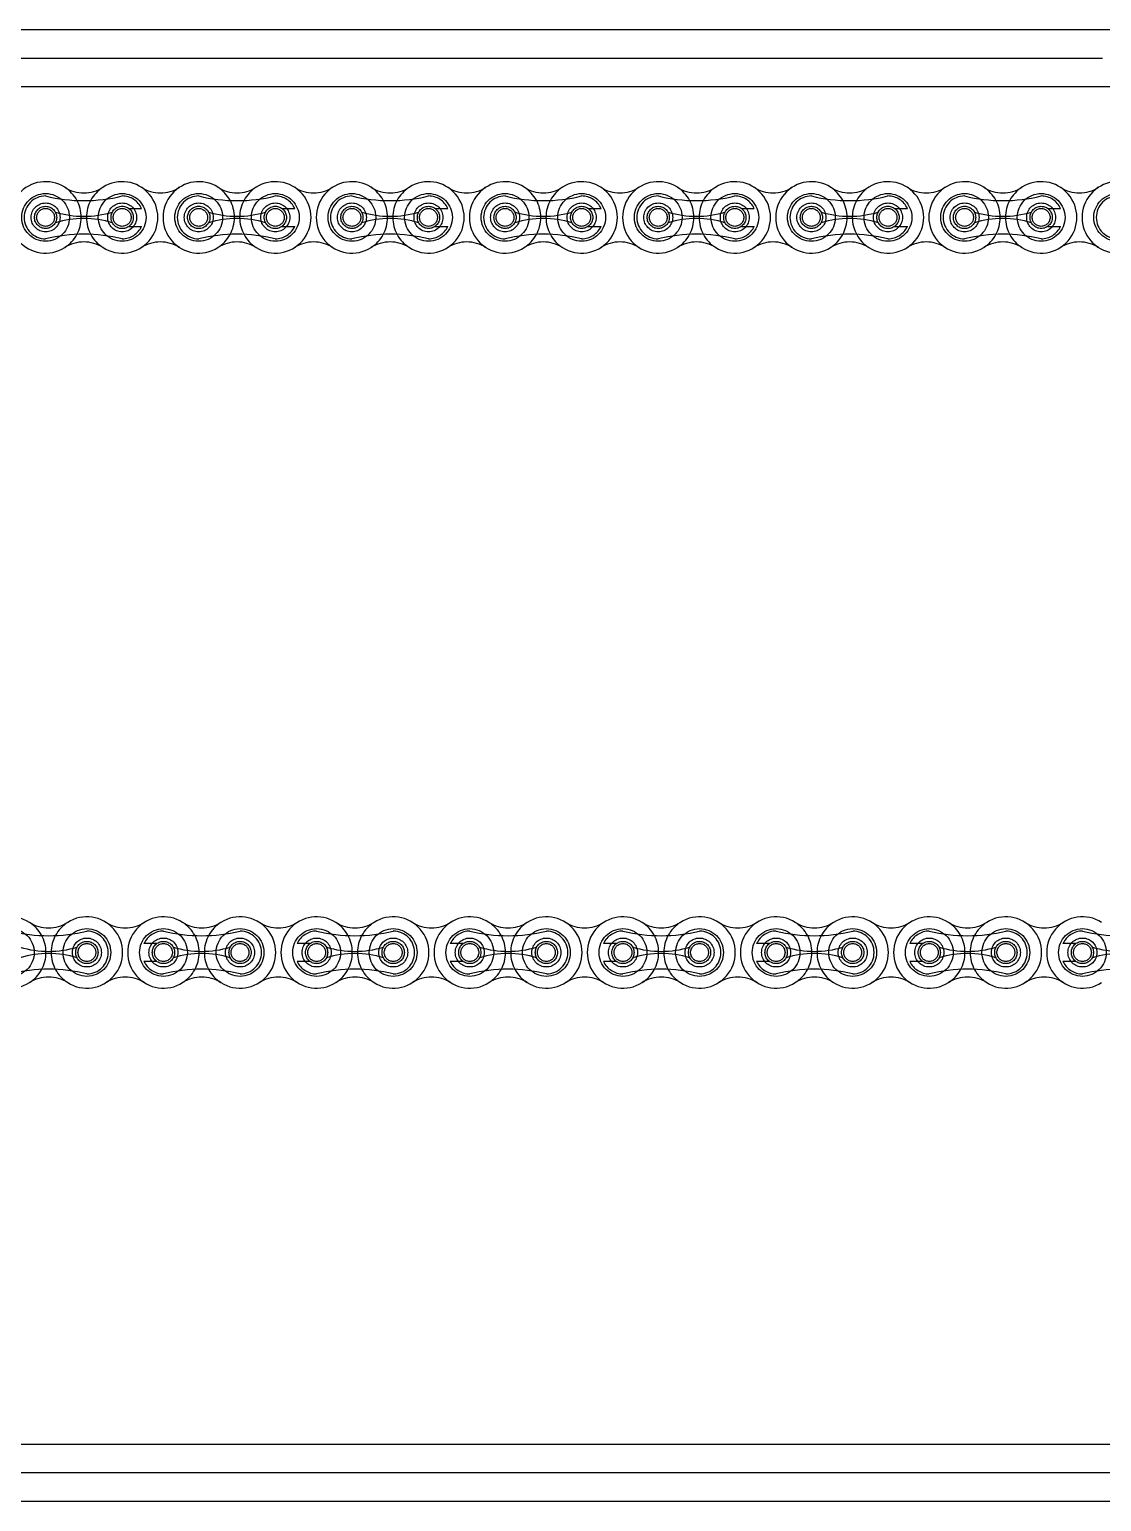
# Model space of a CAD drawing. Header units: metres. Extents: x 0 to 63075, y 0 to 44550.
# Drawn here: x 37265.5 to 37443.3, y 35804.3 to 36048.3 of the extents above; entities that cross this region are included whole.
import ezdxf

# ---------------------------------------------------------------- set-up
doc = ezdxf.new("R2010")
doc.units = ezdxf.units.M
doc.header["$LTSCALE"] = 75
doc.linetypes.add('HIDDEN2', pattern=[4.7625, 3.175, -1.5875])
for name, color, linetype in [('SDM', 7, 'Continuous'), ('SL4', 4, 'Continuous'), ('ST1', 7, 'HIDDEN2')]:
    doc.layers.add(name, color=color, linetype=linetype)

# ---------------------------------------------------------------- blocks, each defined once
blk = doc.blocks.new('A$C6e6623c1')
at = {"layer": 'SL4'}
for p, q in [((1009.76, 1725.35), (2334.74, 1725.35)), ((2334.74, 1715.82), (1009.76, 1715.82)), ((1057.26, 1490.87), (2287.24, 1490.87)), ((2287.24, 1481.35), (1057.26, 1481.35))]:
    blk.add_line(p, q, dxfattribs=at)
at = {"layer": 'ST1'}
for p, q in [((1009.76, 1720.59), (2334.74, 1720.59)), ((2334.74, 1715.82), (1009.76, 1715.82)), ((1800.78, 1695.67), (1802.91, 1695.67)), ((1826.18, 1695.67), (1828.31, 1695.67)), ((1851.58, 1695.67), (1853.71, 1695.67)), ((1876.98, 1695.67), (1879.11, 1695.67)), ((1902.38, 1695.67), (1904.51, 1695.67)), ((1927.78, 1695.67), (1929.91, 1695.67)), ((1953.18, 1695.67), (1955.31, 1695.67)), ((1800.78, 1692.71), (1802.91, 1692.71)), ((1826.18, 1692.71), (1828.31, 1692.71)), ((1851.58, 1692.71), (1853.71, 1692.71)), ((1876.98, 1692.71), (1879.11, 1692.71)), ((1902.38, 1692.71), (1904.51, 1692.71)), ((1927.78, 1692.71), (1929.91, 1692.71)), ((1953.18, 1692.71), (1955.31, 1692.71)), ((1805.42, 1573.83), (1803.3, 1573.83)), ((1830.82, 1573.83), (1828.7, 1573.83)), ((1856.22, 1573.83), (1854.1, 1573.83)), ((1881.62, 1573.83), (1879.5, 1573.83)), ((1907.02, 1573.83), (1904.9, 1573.83)), ((1932.42, 1573.83), (1930.3, 1573.83)), ((1957.82, 1573.83), (1955.7, 1573.83)), ((1805.42, 1570.88), (1803.3, 1570.88)), ((1830.82, 1570.88), (1828.7, 1570.88)), ((1856.22, 1570.88), (1854.1, 1570.88)), ((1881.62, 1570.88), (1879.5, 1570.88)), ((1907.02, 1570.88), (1904.9, 1570.88)), ((1932.42, 1570.88), (1930.3, 1570.88)), ((1957.82, 1570.88), (1955.7, 1570.88)), ((1009.76, 1490.87), (2334.74, 1490.87)), ((2334.74, 1486.11), (1009.76, 1486.11))]:
    blk.add_line(p, q, dxfattribs=at)
for centre, radius in [((1786.98, 1694.19), 3.96), ((1786.98, 1694.19), 2.4), ((1786.98, 1694.19), 1.84), ((1799.68, 1694.19), 3.96), ((1799.68, 1694.19), 2.4), ((1799.68, 1694.19), 1.85), ((1812.38, 1694.19), 3.96), ((1812.38, 1694.19), 2.4), ((1812.38, 1694.19), 1.85), ((1825.08, 1694.19), 3.96), ((1825.08, 1694.19), 2.4), ((1825.08, 1694.19), 1.85), ((1837.78, 1694.19), 3.96), ((1837.78, 1694.19), 2.4), ((1837.78, 1694.19), 1.84), ((1850.48, 1694.19), 3.96), ((1850.48, 1694.19), 2.4), ((1850.48, 1694.19), 1.84), ((1863.18, 1694.19), 3.96), ((1863.18, 1694.19), 2.4), ((1863.18, 1694.19), 1.84), ((1875.88, 1694.19), 3.96), ((1875.88, 1694.19), 2.4), ((1875.88, 1694.19), 1.84), ((1888.58, 1694.19), 3.96), ((1888.58, 1694.19), 2.4), ((1888.58, 1694.19), 1.84), ((1901.28, 1694.19), 3.96), ((1901.28, 1694.19), 2.4), ((1901.28, 1694.19), 1.84), ((1913.98, 1694.19), 3.96), ((1913.98, 1694.19), 2.4), ((1913.98, 1694.19), 1.84), ((1926.68, 1694.19), 3.96), ((1926.68, 1694.19), 2.4), ((1926.68, 1694.19), 1.85), ((1939.38, 1694.19), 3.96), ((1939.38, 1694.19), 2.4), ((1939.38, 1694.19), 1.85), ((1952.08, 1694.19), 3.96), ((1952.08, 1694.19), 2.4), ((1952.08, 1694.19), 1.84), ((1964.78, 1694.19), 3.96), ((1786.98, 1694.19), 1.48), ((1799.68, 1694.19), 1.48), ((1812.38, 1694.19), 1.48), ((1825.08, 1694.19), 1.48), ((1837.78, 1694.19), 1.48), ((1850.48, 1694.19), 1.48), ((1863.18, 1694.19), 1.48), ((1875.88, 1694.19), 1.48), ((1888.58, 1694.19), 1.48), ((1901.28, 1694.19), 1.48), ((1913.98, 1694.19), 1.48), ((1926.68, 1694.19), 1.48), ((1939.38, 1694.19), 1.48), ((1952.08, 1694.19), 1.48), ((1781.13, 1572.35), 3.96), ((1793.83, 1572.35), 3.96), ((1806.53, 1572.35), 3.96), ((1819.23, 1572.35), 3.96), ((1831.93, 1572.35), 3.96), ((1844.63, 1572.35), 3.96), ((1857.33, 1572.35), 3.96), ((1870.03, 1572.35), 3.96), ((1882.73, 1572.35), 3.96), ((1895.43, 1572.35), 3.96), ((1908.13, 1572.35), 3.96), ((1920.83, 1572.35), 3.96), ((1933.53, 1572.35), 3.96), ((1946.23, 1572.35), 3.96), ((1958.93, 1572.35), 3.96), ((1793.83, 1572.35), 2.4), ((1793.83, 1572.35), 1.85), ((1793.83, 1572.35), 1.48), ((1806.53, 1572.35), 2.4), ((1806.53, 1572.35), 1.85), ((1806.53, 1572.35), 1.48), ((1819.23, 1572.35), 2.4), ((1819.23, 1572.35), 1.84), ((1819.23, 1572.35), 1.48), ((1831.93, 1572.35), 2.4), ((1831.93, 1572.35), 1.84), ((1831.93, 1572.35), 1.48), ((1844.63, 1572.35), 2.4), ((1844.63, 1572.35), 1.85), ((1844.63, 1572.35), 1.48), ((1857.33, 1572.35), 2.4), ((1857.33, 1572.35), 1.84), ((1857.33, 1572.35), 1.48), ((1870.03, 1572.35), 2.4), ((1870.03, 1572.35), 1.84), ((1870.03, 1572.35), 1.48), ((1882.73, 1572.35), 2.4), ((1882.73, 1572.35), 1.84), ((1882.73, 1572.35), 1.48), ((1895.43, 1572.35), 2.4), ((1895.43, 1572.35), 1.84), ((1895.43, 1572.35), 1.48), ((1908.13, 1572.35), 2.4), ((1908.13, 1572.35), 1.85), ((1908.13, 1572.35), 1.48), ((1920.83, 1572.35), 2.4), ((1920.83, 1572.35), 1.85), ((1920.83, 1572.35), 1.48), ((1933.53, 1572.35), 2.4), ((1933.53, 1572.35), 1.84), ((1933.53, 1572.35), 1.48), ((1946.23, 1572.35), 2.4), ((1946.23, 1572.35), 1.85), ((1946.23, 1572.35), 1.48), ((1958.93, 1572.35), 2.4), ((1958.93, 1572.35), 1.84), ((1958.93, 1572.35), 1.48)]:
    blk.add_circle(centre, radius, dxfattribs=at)
for centre, radius, start, end in [((1786.98, 1694.19), 5.92, 57.5667, 302.4333), ((1793.33, 1704.18), 5.92, 237.5667, 302.4333), ((1786.98, 1694.19), 5.92, 302.4332, 57.5668), ((1799.68, 1694.19), 5.92, 122.4332, 237.5668), ((1799.68, 1694.19), 5.92, 237.5667, 122.4333), ((1806.03, 1704.18), 5.92, 237.5667, 302.4333), ((1812.38, 1694.19), 5.92, 57.5667, 302.4333), ((1818.73, 1704.18), 5.92, 237.5667, 302.4333), ((1812.38, 1694.19), 5.92, 302.4332, 57.5668), ((1825.08, 1694.19), 5.92, 122.4332, 237.5668), ((1825.08, 1694.19), 5.92, 237.5667, 122.4333), ((1831.43, 1704.18), 5.92, 237.5667, 302.4333), ((1837.78, 1694.19), 5.92, 57.5667, 302.4333), ((1844.13, 1704.18), 5.92, 237.5667, 302.4333), ((1837.78, 1694.19), 5.92, 302.4332, 57.5668), ((1850.48, 1694.19), 5.92, 122.4332, 237.5668), ((1850.48, 1694.19), 5.92, 237.5667, 122.4333), ((1856.83, 1704.18), 5.92, 237.5667, 302.4333), ((1863.18, 1694.19), 5.92, 57.5667, 302.4333), ((1869.53, 1704.18), 5.92, 237.5667, 302.4333), ((1863.18, 1694.19), 5.92, 302.4332, 57.5668), ((1875.88, 1694.19), 5.92, 122.4332, 237.5668), ((1875.88, 1694.19), 5.92, 237.5667, 122.4333), ((1882.23, 1704.18), 5.92, 237.5667, 302.4333), ((1888.58, 1694.19), 5.92, 57.5667, 302.4333), ((1894.93, 1704.18), 5.92, 237.5667, 302.4333), ((1888.58, 1694.19), 5.92, 302.4332, 57.5668), ((1901.28, 1694.19), 5.92, 122.4332, 237.5668), ((1901.28, 1694.19), 5.92, 237.5667, 122.4333), ((1907.63, 1704.18), 5.92, 237.5667, 302.4333), ((1913.98, 1694.19), 5.92, 57.5667, 302.4333), ((1920.33, 1704.18), 5.92, 237.5667, 302.4333), ((1913.98, 1694.19), 5.92, 302.4332, 57.5668), ((1926.68, 1694.19), 5.92, 122.4332, 237.5668), ((1926.68, 1694.19), 5.92, 237.5667, 122.4333), ((1933.03, 1704.18), 5.92, 237.5667, 302.4333), ((1939.38, 1694.19), 5.92, 57.5667, 302.4333), ((1945.73, 1704.18), 5.92, 237.5667, 302.4333), ((1939.38, 1694.19), 5.92, 302.4332, 57.5668), ((1952.08, 1694.19), 5.92, 122.4332, 237.5668), ((1952.08, 1694.19), 5.92, 237.5667, 122.4333), ((1958.43, 1704.18), 5.92, 237.5667, 302.4333), ((1964.78, 1694.19), 5.92, 57.5667, 302.4333), ((1786.98, 1694.19), 3.55, 90, 270), ((1793.33, 1723.29), 26.32, 256.0401, 283.9599), ((1799.68, 1694.19), 3.55, 24.5534, 90), ((1812.38, 1694.19), 3.55, 90, 270), ((1818.73, 1723.29), 26.32, 256.0401, 283.9599), ((1825.08, 1694.19), 3.55, 24.5534, 90), ((1837.78, 1694.19), 3.55, 90, 270), ((1844.13, 1723.29), 26.32, 256.0401, 283.9599), ((1850.48, 1694.19), 3.55, 24.5534, 90), ((1863.18, 1694.19), 3.55, 90, 270), ((1869.53, 1723.29), 26.32, 256.0401, 283.9599), ((1875.88, 1694.19), 3.55, 24.5534, 90), ((1888.58, 1694.19), 3.55, 90, 270), ((1894.93, 1723.29), 26.32, 256.0401, 283.9599), ((1901.28, 1694.19), 3.55, 24.5534, 90), ((1913.98, 1694.19), 3.55, 90, 270), ((1920.33, 1723.29), 26.32, 256.0401, 283.9599), ((1926.68, 1694.19), 3.55, 24.5534, 90), ((1939.38, 1694.19), 3.55, 90, 270), ((1945.73, 1723.29), 26.32, 256.0401, 283.9599), ((1952.08, 1694.19), 3.55, 24.5534, 90), ((1964.78, 1694.19), 3.55, 90, 270), ((1793.33, 1710.54), 16.17, 252.993, 287.007), ((1793.33, 1677.84), 16.17, 72.993, 107.007), ((1818.73, 1710.54), 16.17, 252.993, 287.007), ((1818.73, 1677.84), 16.17, 72.993, 107.007), ((1844.13, 1710.54), 16.17, 252.993, 287.007), ((1844.13, 1677.84), 16.17, 72.993, 107.007), ((1869.53, 1710.54), 16.17, 252.993, 287.007), ((1869.53, 1677.84), 16.17, 72.993, 107.007), ((1894.93, 1710.54), 16.17, 252.993, 287.007), ((1894.93, 1677.84), 16.17, 72.993, 107.007), ((1920.33, 1710.54), 16.17, 252.993, 287.007), ((1920.33, 1677.84), 16.17, 72.993, 107.007), ((1945.73, 1710.54), 16.17, 252.993, 287.007), ((1945.73, 1677.84), 16.17, 72.993, 107.007), ((1793.33, 1665.09), 26.32, 76.0401, 103.9599), ((1799.68, 1694.19), 3.55, 270, 335.4466), ((1818.73, 1665.09), 26.32, 76.0401, 103.9599), ((1825.08, 1694.19), 3.55, 270, 335.4466), ((1844.13, 1665.09), 26.32, 76.0401, 103.9599), ((1850.48, 1694.19), 3.55, 270, 335.4466), ((1869.53, 1665.09), 26.32, 76.0401, 103.9599), ((1875.88, 1694.19), 3.55, 270, 335.4466), ((1894.93, 1665.09), 26.32, 76.0401, 103.9599), ((1901.28, 1694.19), 3.55, 270, 335.4466), ((1920.33, 1665.09), 26.32, 76.0401, 103.9599), ((1926.68, 1694.19), 3.55, 270, 335.4466), ((1945.73, 1665.09), 26.32, 76.0401, 103.9599), ((1952.08, 1694.19), 3.55, 270, 335.4466), ((1793.33, 1684.2), 5.92, 57.5667, 122.4333), ((1806.03, 1684.2), 5.92, 57.5667, 122.4333), ((1818.73, 1684.2), 5.92, 57.5667, 122.4333), ((1831.43, 1684.2), 5.92, 57.5667, 122.4333), ((1844.13, 1684.2), 5.92, 57.5667, 122.4333), ((1856.83, 1684.2), 5.92, 57.5667, 122.4333), ((1869.53, 1684.2), 5.92, 57.5667, 122.4333), ((1882.23, 1684.2), 5.92, 57.5667, 122.4333), ((1894.93, 1684.2), 5.92, 57.5667, 122.4333), ((1907.63, 1684.2), 5.92, 57.5667, 122.4333), ((1920.33, 1684.2), 5.92, 57.5667, 122.4333), ((1933.03, 1684.2), 5.92, 57.5667, 122.4333), ((1945.73, 1684.2), 5.92, 57.5667, 122.4333), ((1958.43, 1684.2), 5.92, 57.5667, 122.4333), ((1781.13, 1572.35), 5.92, 57.5667, 302.4333), ((1787.48, 1582.35), 5.92, 237.5667, 302.4333), ((1781.13, 1572.35), 5.92, 302.4332, 57.5668), ((1793.83, 1572.35), 5.92, 122.4332, 237.5668), ((1793.83, 1572.35), 5.92, 237.5667, 122.4333), ((1800.18, 1582.35), 5.92, 237.5667, 302.4333), ((1806.53, 1572.35), 5.92, 57.5667, 302.4333), ((1812.88, 1582.35), 5.92, 237.5667, 302.4333), ((1806.53, 1572.35), 5.92, 302.4332, 57.5668), ((1819.23, 1572.35), 5.92, 122.4332, 237.5668), ((1819.23, 1572.35), 5.92, 237.5667, 122.4333), ((1825.58, 1582.35), 5.92, 237.5667, 302.4333), ((1831.93, 1572.35), 5.92, 57.5667, 302.4333), ((1838.28, 1582.35), 5.92, 237.5667, 302.4333), ((1831.93, 1572.35), 5.92, 302.4332, 57.5668), ((1844.63, 1572.35), 5.92, 122.4332, 237.5668), ((1844.63, 1572.35), 5.92, 237.5667, 122.4333), ((1850.98, 1582.35), 5.92, 237.5667, 302.4333), ((1857.33, 1572.35), 5.92, 57.5667, 302.4333), ((1863.68, 1582.35), 5.92, 237.5667, 302.4333), ((1857.33, 1572.35), 5.92, 302.4332, 57.5668), ((1870.03, 1572.35), 5.92, 122.4332, 237.5668), ((1870.03, 1572.35), 5.92, 237.5667, 122.4333), ((1876.38, 1582.35), 5.92, 237.5667, 302.4333), ((1882.73, 1572.35), 5.92, 57.5667, 302.4333), ((1889.08, 1582.35), 5.92, 237.5667, 302.4333), ((1882.73, 1572.35), 5.92, 302.4332, 57.5668), ((1895.43, 1572.35), 5.92, 122.4332, 237.5668), ((1895.43, 1572.35), 5.92, 237.5667, 122.4333), ((1901.78, 1582.35), 5.92, 237.5667, 302.4333), ((1908.13, 1572.35), 5.92, 57.5667, 302.4333), ((1914.48, 1582.35), 5.92, 237.5667, 302.4333), ((1908.13, 1572.35), 5.92, 302.4332, 57.5668), ((1920.83, 1572.35), 5.92, 122.4332, 237.5668), ((1920.83, 1572.35), 5.92, 237.5667, 122.4333), ((1927.18, 1582.35), 5.92, 237.5667, 302.4333), ((1933.53, 1572.35), 5.92, 57.5667, 302.4333), ((1939.88, 1582.35), 5.92, 237.5667, 302.4333), ((1933.53, 1572.35), 5.92, 302.4332, 57.5668), ((1946.23, 1572.35), 5.92, 122.4332, 237.5668), ((1946.23, 1572.35), 5.92, 237.5667, 122.4333), ((1952.58, 1582.35), 5.92, 237.5667, 302.4333), ((1958.93, 1572.35), 5.92, 57.5667, 302.4333), ((1787.48, 1601.45), 26.32, 256.0401, 283.9599), ((1793.83, 1572.35), 3.55, 270, 90), ((1806.53, 1572.35), 3.55, 90, 155.4466), ((1812.88, 1601.45), 26.32, 256.0401, 283.9599), ((1819.23, 1572.35), 3.55, 270, 90), ((1831.93, 1572.35), 3.55, 90, 155.4466), ((1838.28, 1601.45), 26.32, 256.0401, 283.9599), ((1844.63, 1572.35), 3.55, 270, 90), ((1857.33, 1572.35), 3.55, 90, 155.4466), ((1863.68, 1601.45), 26.32, 256.0401, 283.9599), ((1870.03, 1572.35), 3.55, 270, 90), ((1882.73, 1572.35), 3.55, 90, 155.4466), ((1889.08, 1601.45), 26.32, 256.0401, 283.9599), ((1895.43, 1572.35), 3.55, 270, 90), ((1908.13, 1572.35), 3.55, 90, 155.4466), ((1914.48, 1601.45), 26.32, 256.0401, 283.9599), ((1920.83, 1572.35), 3.55, 270, 90), ((1933.53, 1572.35), 3.55, 90, 155.4466), ((1939.88, 1601.45), 26.32, 256.0401, 283.9599), ((1946.23, 1572.35), 3.55, 270, 90), ((1958.93, 1572.35), 3.55, 90, 155.4466), ((1965.28, 1601.45), 26.32, 256.0401, 283.9599), ((1787.48, 1588.71), 16.17, 252.993, 287.007), ((1787.48, 1556), 16.17, 72.993, 107.007), ((1812.88, 1588.71), 16.17, 252.993, 287.007), ((1812.88, 1556), 16.17, 72.993, 107.007), ((1838.28, 1588.71), 16.17, 252.993, 287.007), ((1838.28, 1556), 16.17, 72.993, 107.007), ((1863.68, 1588.71), 16.17, 252.993, 287.007), ((1863.68, 1556), 16.17, 72.993, 107.007), ((1889.08, 1588.71), 16.17, 252.993, 287.007), ((1889.08, 1556), 16.17, 72.993, 107.007), ((1914.48, 1588.71), 16.17, 252.993, 287.007), ((1914.48, 1556), 16.17, 72.993, 107.007), ((1939.88, 1588.71), 16.17, 252.993, 287.007), ((1939.88, 1556), 16.17, 72.993, 107.007), ((1965.28, 1588.71), 16.17, 252.993, 287.007), ((1965.28, 1556), 16.17, 72.993, 107.007), ((1787.48, 1543.26), 26.32, 76.0401, 103.9599), ((1806.53, 1572.35), 3.55, 204.5534, 270), ((1812.88, 1543.26), 26.32, 76.0401, 103.9599), ((1831.93, 1572.35), 3.55, 204.5534, 270), ((1838.28, 1543.26), 26.32, 76.0401, 103.9599), ((1857.33, 1572.35), 3.55, 204.5534, 270), ((1863.68, 1543.26), 26.32, 76.0401, 103.9599), ((1882.73, 1572.35), 3.55, 204.5534, 270), ((1889.08, 1543.26), 26.32, 76.0401, 103.9599), ((1908.13, 1572.35), 3.55, 204.5534, 270), ((1914.48, 1543.26), 26.32, 76.0401, 103.9599), ((1933.53, 1572.35), 3.55, 204.5534, 270), ((1939.88, 1543.26), 26.32, 76.0401, 103.9599), ((1958.93, 1572.35), 3.55, 204.5534, 270), ((1965.28, 1543.26), 26.32, 76.0401, 103.9599), ((1787.48, 1562.36), 5.92, 57.5667, 122.4333), ((1800.18, 1562.36), 5.92, 57.5667, 122.4333), ((1812.88, 1562.36), 5.92, 57.5667, 122.4333), ((1825.58, 1562.36), 5.92, 57.5667, 122.4333), ((1838.28, 1562.36), 5.92, 57.5667, 122.4333), ((1850.98, 1562.36), 5.92, 57.5667, 122.4333), ((1863.68, 1562.36), 5.92, 57.5667, 122.4333), ((1876.38, 1562.36), 5.92, 57.5667, 122.4333), ((1889.08, 1562.36), 5.92, 57.5667, 122.4333), ((1901.78, 1562.36), 5.92, 57.5667, 122.4333), ((1914.48, 1562.36), 5.92, 57.5667, 122.4333), ((1927.18, 1562.36), 5.92, 57.5667, 122.4333), ((1939.88, 1562.36), 5.92, 57.5667, 122.4333), ((1952.58, 1562.36), 5.92, 57.5667, 122.4333)]:
    blk.add_arc(centre, radius, start, end, dxfattribs=at)

msp = doc.modelspace()

# ---------------------------------------------------------------- block references
at = {"layer": 'SDM'}
msp.add_blockref('A$C6e6623c1', (35481.24, 34322.92), dxfattribs=at)

doc.saveas('drawing.dxf')
